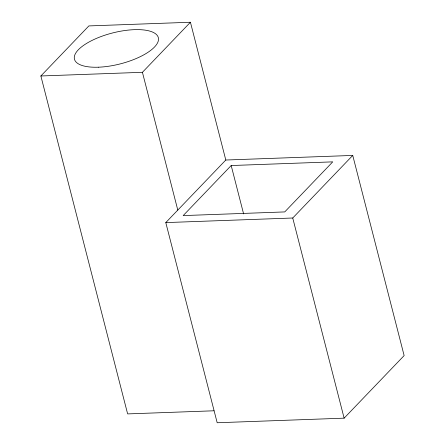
<?xml version="1.0" encoding="UTF-8"?>
<svg xmlns="http://www.w3.org/2000/svg" width="445" height="445" viewBox="0 0 445 445"><rect width="100%" height="100%" fill="white"/><g stroke="black" fill="none" stroke-linecap="round" stroke-linejoin="round"><path stroke-width="0.67" d="M213.989 410.785L127.632 413.906L40.868 75.978L88.872 25.921L190.427 22.25L225.799 160.022L165.79 222.595L217.182 422.75L344.13 418.161L404.132 355.588L352.74 155.433L225.799 160.022M40.868 75.978L142.422 72.307L190.427 22.25M231.189 165.534L183.179 215.591L284.733 211.92L332.743 161.863L231.189 165.534L243.604 213.895M165.79 222.595L292.738 218.006L352.74 155.433M292.738 218.006L344.13 418.161M142.422 72.307L177.794 210.079M98.395 67.201A43.299 15.937 -14.4 0 0 158.376 37.853A43.299 15.937 -14.4 0 0 92.415 40.239A43.299 15.937 -14.4 0 0 98.395 67.201"/></g></svg>
